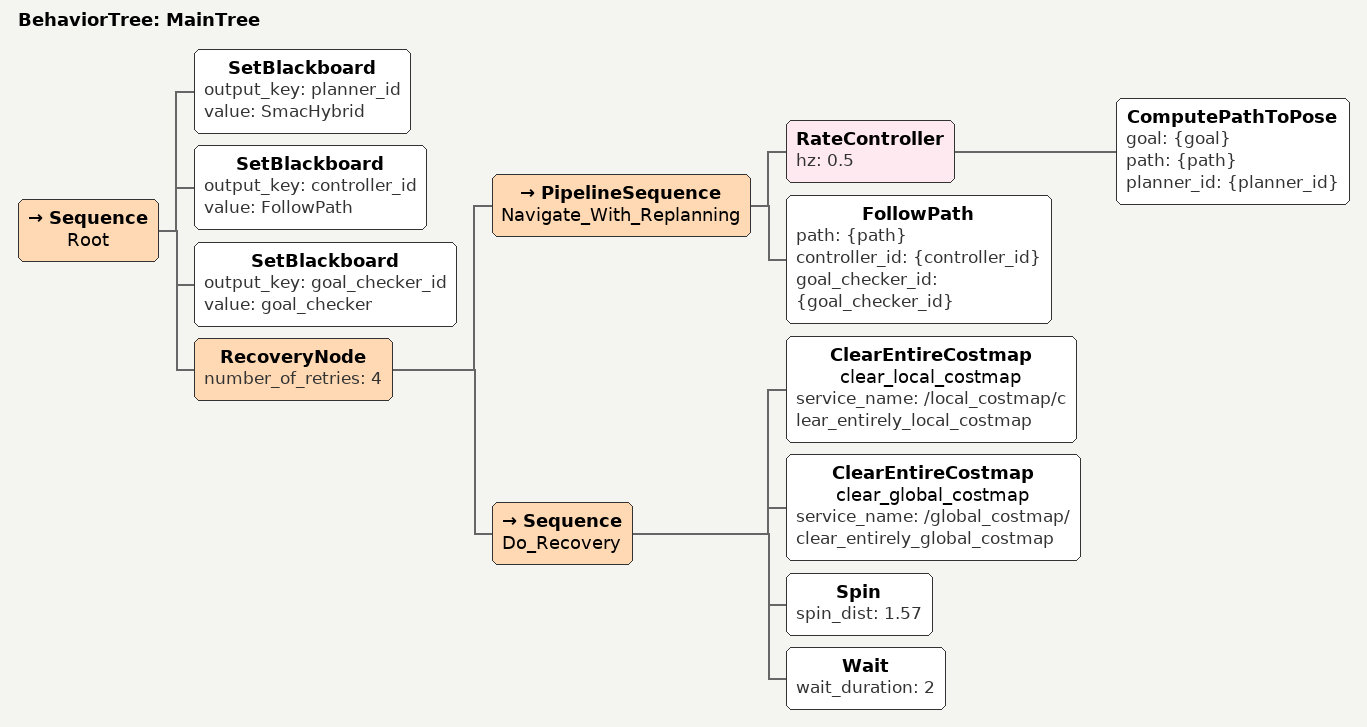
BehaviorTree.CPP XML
<?xml version="1.0"?>
<root BTCPP_format="4" main_tree_to_execute="MainTree">

  <BehaviorTree ID="MainTree">
    <!-- ตามกฎ BT.CPP v4: ใต้ BehaviorTree ต้องมีลูกตรง ๆ แค่ 1 ตัว -->
    <Sequence name="Root">
      <!-- ตั้งค่า plugin ids -->
      <SetBlackboard output_key="planner_id" value="SmacHybrid"/>
      <SetBlackboard output_key="controller_id" value="FollowPath"/>
      <SetBlackboard output_key="goal_checker_id" value="goal_checker"/>

      <!-- ส่วนหลัก + รีคัฟเวอรี -->
      <RecoveryNode number_of_retries="4">

        <!-- เนวิเกตพร้อมรีแพลนไปด้วยแบบ pipeline -->
        <PipelineSequence name="Navigate_With_Replanning">
          <!-- วางแผนใหม่เป็นช่วง ๆ เพื่อไม่ช้ำ controller -->
          <RateController hz="0.5">
            <ComputePathToPose goal="{goal}" path="{path}" planner_id="{planner_id}"/>
          </RateController>

          <!-- ตามเส้นทางล่าสุด (จะไม่โดน halt ทุก ๆ ทีก่อนหน้า) -->
          <FollowPath path="{path}"
                      controller_id="{controller_id}"
                      goal_checker_id="{goal_checker_id}"/>
        </PipelineSequence>

        <!-- ชุดรีคัฟเวอรี -->
        <Sequence name="Do_Recovery">
          <ClearEntireCostmap name="clear_local_costmap"
                              service_name="/local_costmap/clear_entirely_local_costmap"/>
          <ClearEntireCostmap name="clear_global_costmap"
                              service_name="/global_costmap/clear_entirely_global_costmap"/>
          <Spin spin_dist="1.57"/>
          <Wait wait_duration="2"/>
        </Sequence>
      </RecoveryNode>
    </Sequence>
  </BehaviorTree>

</root>
